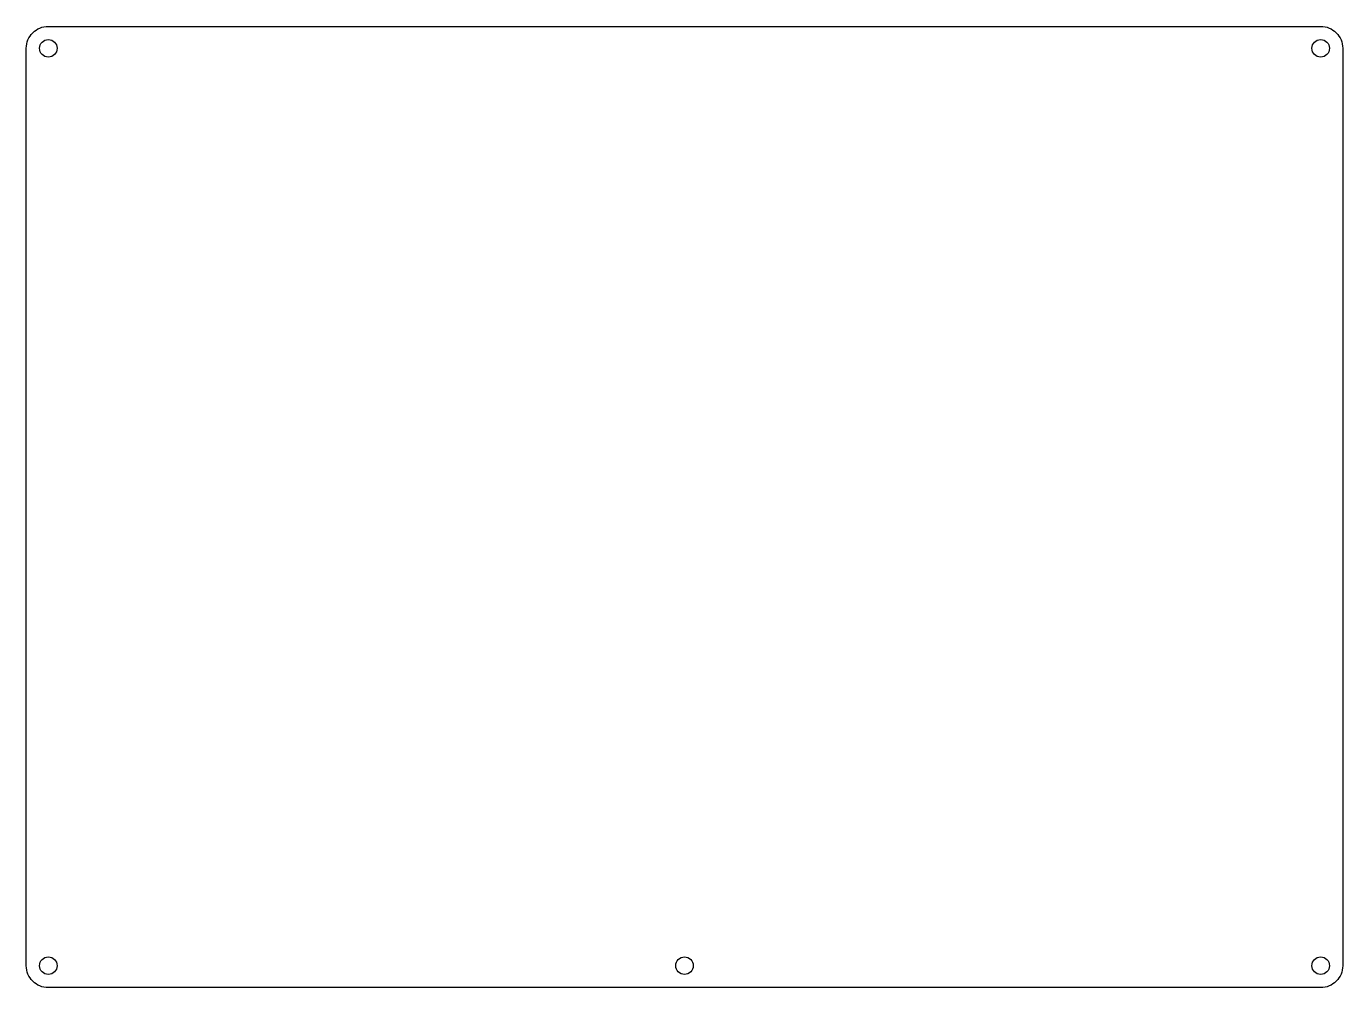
# Model space of a CAD drawing. Header units: millimetres. Extents: x 0 to 300, y -222 to -3.
import ezdxf

# ---------------------------------------------------------------- set-up
doc = ezdxf.new("R2010")
doc.units = ezdxf.units.MM
doc.layers.get('0').update_dxf_attribs({"linetype": 'CONTINUOUS'})

msp = doc.modelspace()

# ---------------------------------------------------------------- linework, layer by layer
msp.add_lwpolyline([(5, -222, -0.414214), (0, -217), (0, -8, -0.414214), (5, -3), (295, -3, -0.414214), (300, -8), (300, -217, -0.414214), (295, -222)], format="xyb", close=True)
for centre in [(5, -8), (295, -8), (5, -217), (150, -217), (295, -217)]:
    msp.add_circle(centre, 2)

doc.saveas('drawing.dxf')
